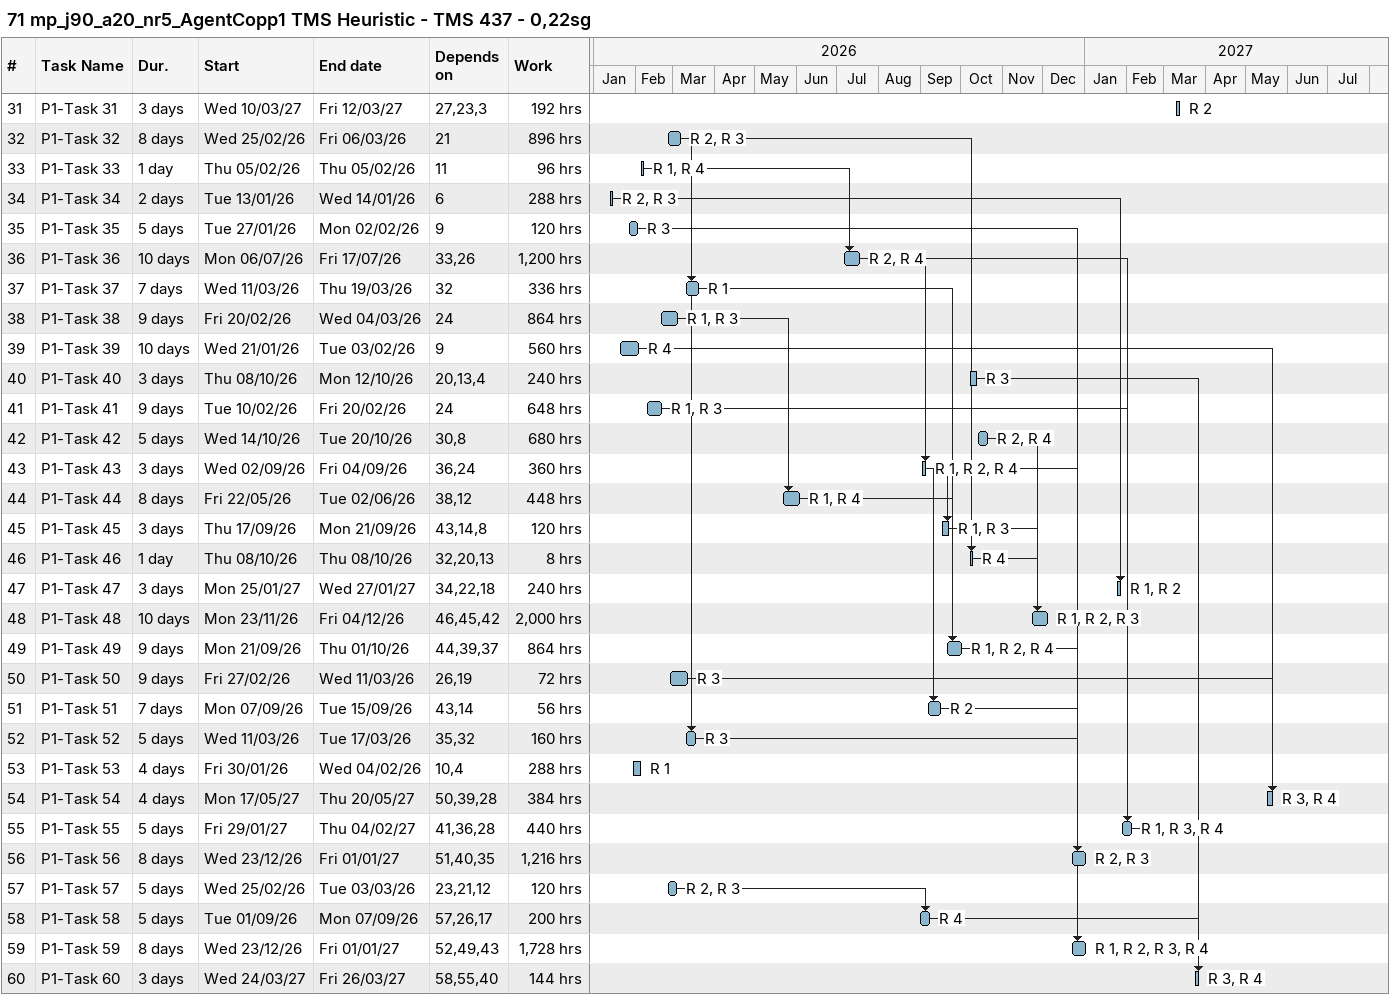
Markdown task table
71 mp_j90_a20_nr5_AgentCopp1 TMS Heuristic - TMS 437 - 0,22sg

| ID | Task | Duration | Start | Finish | Predecessors | Resources | Work (h) |
|---|---|---|---|---|---|---|---|
| 31 | P1-Task 31 | 3d | 2027-03-10 | 2027-03-12 | 27, 23, 3 | R 2 | 192 |
| 32 | P1-Task 32 | 8d | 2026-02-25 | 2026-03-06 | 21 | R 2, R 3 | 896 |
| 33 | P1-Task 33 | 1d | 2026-02-05 | 2026-02-05 | 11 | R 1, R 4 | 96 |
| 34 | P1-Task 34 | 2d | 2026-01-13 | 2026-01-14 | 6 | R 2, R 3 | 288 |
| 35 | P1-Task 35 | 5d | 2026-01-27 | 2026-02-02 | 9 | R 3 | 120 |
| 36 | P1-Task 36 | 10d | 2026-07-06 | 2026-07-17 | 33, 26 | R 2, R 4 | 1200 |
| 37 | P1-Task 37 | 7d | 2026-03-11 | 2026-03-19 | 32 | R 1 | 336 |
| 38 | P1-Task 38 | 9d | 2026-02-20 | 2026-03-04 | 24 | R 1, R 3 | 864 |
| 39 | P1-Task 39 | 10d | 2026-01-21 | 2026-02-03 | 9 | R 4 | 560 |
| 40 | P1-Task 40 | 3d | 2026-10-08 | 2026-10-12 | 20, 13, 4 | R 3 | 240 |
| 41 | P1-Task 41 | 9d | 2026-02-10 | 2026-02-20 | 24 | R 1, R 3 | 648 |
| 42 | P1-Task 42 | 5d | 2026-10-14 | 2026-10-20 | 30, 8 | R 2, R 4 | 680 |
| 43 | P1-Task 43 | 3d | 2026-09-02 | 2026-09-04 | 36, 24 | R 1, R 2, R 4 | 360 |
| 44 | P1-Task 44 | 8d | 2026-05-22 | 2026-06-02 | 38, 12 | R 1, R 4 | 448 |
| 45 | P1-Task 45 | 3d | 2026-09-17 | 2026-09-21 | 43, 14, 8 | R 1, R 3 | 120 |
| 46 | P1-Task 46 | 1d | 2026-10-08 | 2026-10-08 | 32, 20, 13 | R 4 | 8 |
| 47 | P1-Task 47 | 3d | 2027-01-25 | 2027-01-27 | 34, 22, 18 | R 1, R 2 | 240 |
| 48 | P1-Task 48 | 10d | 2026-11-23 | 2026-12-04 | 46, 45, 42 | R 1, R 2, R 3 | 2000 |
| 49 | P1-Task 49 | 9d | 2026-09-21 | 2026-10-01 | 44, 39, 37 | R 1, R 2, R 4 | 864 |
| 50 | P1-Task 50 | 9d | 2026-02-27 | 2026-03-11 | 26, 19 | R 3 | 72 |
| 51 | P1-Task 51 | 7d | 2026-09-07 | 2026-09-15 | 43, 14 | R 2 | 56 |
| 52 | P1-Task 52 | 5d | 2026-03-11 | 2026-03-17 | 35, 32 | R 3 | 160 |
| 53 | P1-Task 53 | 4d | 2026-01-30 | 2026-02-04 | 10, 4 | R 1 | 288 |
| 54 | P1-Task 54 | 4d | 2027-05-17 | 2027-05-20 | 50, 39, 28 | R 3, R 4 | 384 |
| 55 | P1-Task 55 | 5d | 2027-01-29 | 2027-02-04 | 41, 36, 28 | R 1, R 3, R 4 | 440 |
| 56 | P1-Task 56 | 8d | 2026-12-23 | 2027-01-01 | 51, 40, 35 | R 2, R 3 | 1216 |
| 57 | P1-Task 57 | 5d | 2026-02-25 | 2026-03-03 | 23, 21, 12 | R 2, R 3 | 120 |
| 58 | P1-Task 58 | 5d | 2026-09-01 | 2026-09-07 | 57, 26, 17 | R 4 | 200 |
| 59 | P1-Task 59 | 8d | 2026-12-23 | 2027-01-01 | 52, 49, 43 | R 1, R 2, R 3, R 4 | 1728 |
| 60 | P1-Task 60 | 3d | 2027-03-24 | 2027-03-26 | 58, 55, 40 | R 3, R 4 | 144 |
